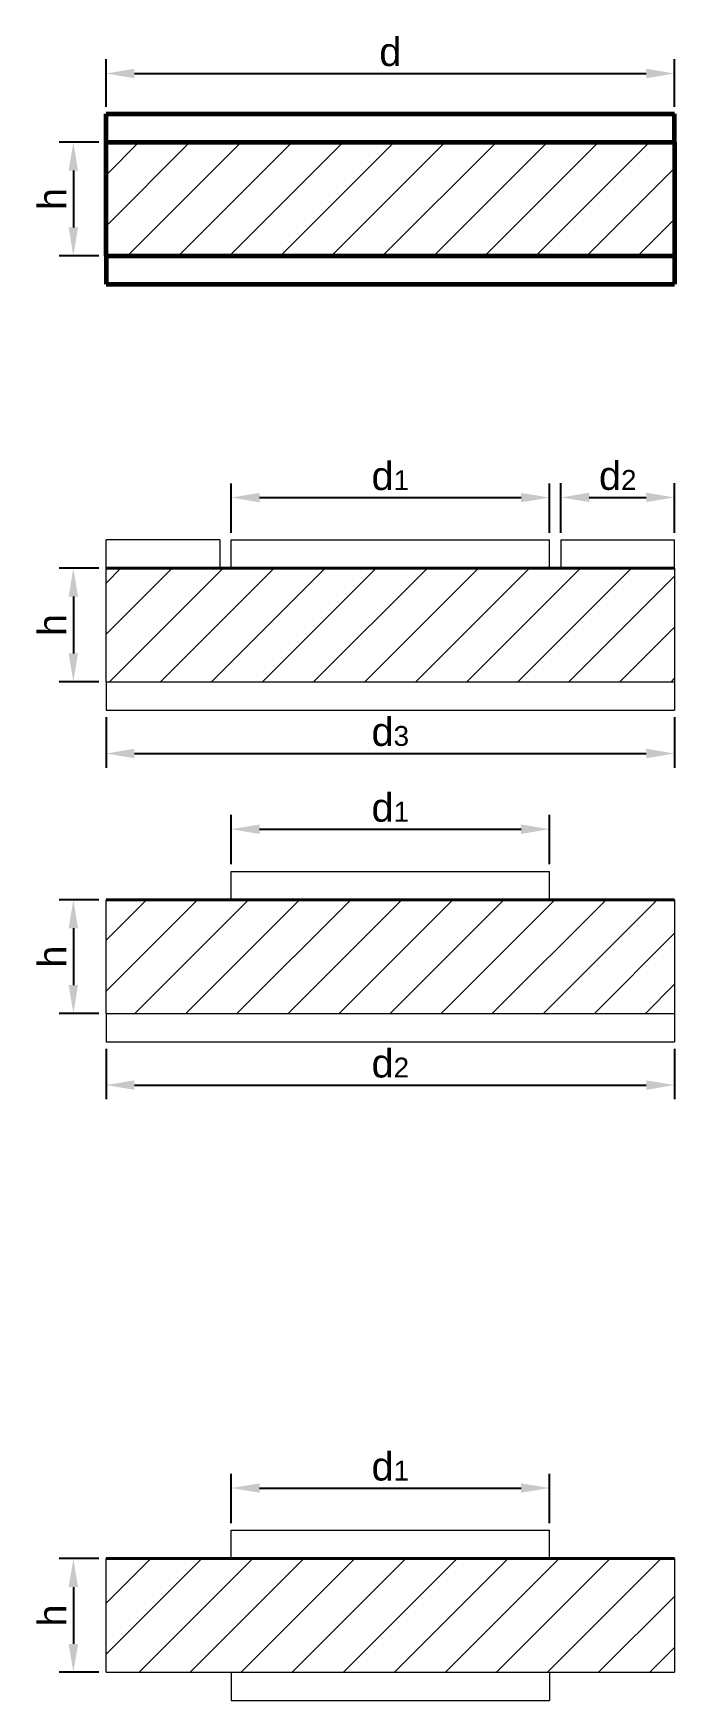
# Model space of a CAD drawing. Header units: millimetres. Extents: x 2444 to 2500, y 1813 to 1960.
import ezdxf

# ---------------------------------------------------------------- set-up
doc = ezdxf.new("R2010")
doc.units = ezdxf.units.MM
doc.layers.get('0').update_dxf_attribs({"lineweight": 30})
doc.styles.get("Standard").update_dxf_attribs({"font": 'arial.ttf'})
doc.dimstyles.new('ISO-25', dxfattribs={"dimtxt": 2.5, "dimasz": 2.5, "dimexe": 1.25, "dimexo": 0.625, "dimtad": 1, "dimtxsty": 'Standard', "dimcen": 2.5, "dimadec": 0, "dimazin": 0, "dimtfac": 1, "dimtmove": 0, "dimatfit": 3, "dimfxl": 1, "dimarcsym": 0})

# ---------------------------------------------------------------- blocks, each defined once
blk = doc.blocks.new('*D5')
at = {"color": 0, "lineweight": -2, "transparency": 16777216}
for p, q in [((2449.38, 1950), (2445.88, 1950)), ((2447.13, 1947.5), (2447.13, 1942.5)), ((2449.38, 1940), (2445.88, 1940))]:
    blk.add_line(p, q, dxfattribs=at)
at = {"color": 0, "lineweight": 9, "transparency": 16777216}
for points in [[(2446.71, 1947.5), (2447.54, 1947.5), (2447.13, 1950)], [(2446.71, 1942.5), (2447.54, 1942.5), (2447.13, 1940)]]:
    blk.add_solid(points, dxfattribs=at)
at = {"layer": 'Defpoints', "color": 0, "lineweight": 9, "transparency": 16777216}
for p in [(2450, 1950), (2447.13, 1940), (2450, 1940)]:
    blk.add_point(p, dxfattribs=at)
at = {"color": 0, "lineweight": 9, "transparency": 16777216, "insert": (2445.25, 1945), "char_height": 2.5, "attachment_point": 5, "rotation": 90}
blk.add_mtext('h', dxfattribs=at)
blk = doc.blocks.new('*D6')
at = {"color": 0, "lineweight": -2, "transparency": 16777216}
for p, q in [((2450, 1953.12), (2450, 1957.3)), ((2500, 1953.12), (2500, 1957.3)), ((2452.5, 1956.05), (2497.5, 1956.05))]:
    blk.add_line(p, q, dxfattribs=at)
at = {"color": 0, "lineweight": 9, "transparency": 16777216}
for points in [[(2452.5, 1956.47), (2452.5, 1955.63), (2450, 1956.05)], [(2497.5, 1956.47), (2497.5, 1955.63), (2500, 1956.05)]]:
    blk.add_solid(points, dxfattribs=at)
at = {"layer": 'Defpoints', "color": 0, "lineweight": 9, "transparency": 16777216}
for p in [(2500, 1956.05), (2450, 1952.5), (2500, 1952.5)]:
    blk.add_point(p, dxfattribs=at)
at = {"color": 0, "lineweight": 9, "transparency": 16777216, "insert": (2475, 1957.94), "char_height": 2.5, "attachment_point": 5}
blk.add_mtext('d', dxfattribs=at)
blk = doc.blocks.new('*D10')
at = {"color": 0, "lineweight": -2, "transparency": 16777216}
for p, q in [((2449.38, 1912.5), (2445.88, 1912.5)), ((2447.13, 1910), (2447.13, 1905)), ((2449.38, 1902.5), (2445.88, 1902.5))]:
    blk.add_line(p, q, dxfattribs=at)
at = {"color": 0, "lineweight": 9, "transparency": 16777216}
for points in [[(2446.71, 1910), (2447.54, 1910), (2447.13, 1912.5)], [(2446.71, 1905), (2447.54, 1905), (2447.13, 1902.5)]]:
    blk.add_solid(points, dxfattribs=at)
at = {"layer": 'Defpoints', "color": 0, "lineweight": 9, "transparency": 16777216}
for p in [(2450, 1912.5), (2447.13, 1902.5), (2450, 1902.5)]:
    blk.add_point(p, dxfattribs=at)
at = {"color": 0, "lineweight": 9, "transparency": 16777216, "insert": (2445.25, 1907.5), "char_height": 2.5, "attachment_point": 5, "rotation": 90}
blk.add_mtext('h', dxfattribs=at)
blk = doc.blocks.new('*D16')
at = {"color": 0, "lineweight": -2, "transparency": 16777216}
for p, q in [((2461, 1915.62), (2461, 1919.97)), ((2489, 1915.62), (2489, 1919.97)), ((2463.5, 1918.72), (2486.5, 1918.72))]:
    blk.add_line(p, q, dxfattribs=at)
at = {"color": 0, "lineweight": 9, "transparency": 16777216}
for points in [[(2463.5, 1919.13), (2463.5, 1918.3), (2461, 1918.72)], [(2486.5, 1919.13), (2486.5, 1918.3), (2489, 1918.72)]]:
    blk.add_solid(points, dxfattribs=at)
at = {"layer": 'Defpoints', "color": 0, "lineweight": 9, "transparency": 16777216}
for p in [(2489, 1918.72), (2461, 1915), (2489, 1915)]:
    blk.add_point(p, dxfattribs=at)
at = {"color": 0, "lineweight": 9, "transparency": 16777216, "insert": (2475, 1920.61), "char_height": 2.5, "attachment_point": 5}
blk.add_mtext('d{\\H0.7x;\\S^ 1;}', dxfattribs=at)
blk = doc.blocks.new('*D17')
at = {"color": 0, "lineweight": -2, "transparency": 16777216}
for p, q in [((2450, 1899.38), (2450, 1894.94)), ((2500, 1899.38), (2500, 1894.94)), ((2452.5, 1896.19), (2497.5, 1896.19))]:
    blk.add_line(p, q, dxfattribs=at)
at = {"color": 0, "lineweight": 9, "transparency": 16777216}
for points in [[(2452.5, 1896.61), (2452.5, 1895.77), (2450, 1896.19)], [(2497.5, 1896.61), (2497.5, 1895.77), (2500, 1896.19)]]:
    blk.add_solid(points, dxfattribs=at)
at = {"layer": 'Defpoints', "color": 0, "lineweight": 9, "transparency": 16777216}
for p in [(2450, 1900), (2500, 1900), (2500, 1896.19)]:
    blk.add_point(p, dxfattribs=at)
at = {"color": 0, "lineweight": 9, "transparency": 16777216, "insert": (2475, 1898.09), "char_height": 2.5, "attachment_point": 5}
blk.add_mtext('d{\\H0.7x;\\S^ 3;}', dxfattribs=at)
blk = doc.blocks.new('*D23')
at = {"color": 0, "lineweight": -2, "transparency": 16777216}
for p, q in [((2490, 1915.62), (2490, 1919.98)), ((2500, 1915.62), (2500, 1919.98)), ((2492.5, 1918.73), (2497.5, 1918.73))]:
    blk.add_line(p, q, dxfattribs=at)
at = {"color": 0, "lineweight": 9, "transparency": 16777216}
for points in [[(2492.5, 1919.15), (2492.5, 1918.32), (2490, 1918.73)], [(2497.5, 1919.15), (2497.5, 1918.32), (2500, 1918.73)]]:
    blk.add_solid(points, dxfattribs=at)
at = {"layer": 'Defpoints', "color": 0, "lineweight": 9, "transparency": 16777216}
for p in [(2500, 1918.73), (2490, 1915), (2500, 1915)]:
    blk.add_point(p, dxfattribs=at)
at = {"color": 0, "lineweight": 9, "transparency": 16777216, "insert": (2495, 1920.63), "char_height": 2.5, "attachment_point": 5}
blk.add_mtext('d{\\H0.7x;\\S^ 2;}', dxfattribs=at)
blk = doc.blocks.new('*D24')
at = {"color": 0, "lineweight": -2, "transparency": 16777216}
for p, q in [((2449.38, 1883.31), (2445.88, 1883.31)), ((2447.13, 1880.81), (2447.13, 1875.81)), ((2449.38, 1873.31), (2445.88, 1873.31))]:
    blk.add_line(p, q, dxfattribs=at)
at = {"color": 0, "lineweight": 9, "transparency": 16777216}
for points in [[(2446.71, 1880.81), (2447.54, 1880.81), (2447.13, 1883.31)], [(2446.71, 1875.81), (2447.54, 1875.81), (2447.13, 1873.31)]]:
    blk.add_solid(points, dxfattribs=at)
at = {"layer": 'Defpoints', "color": 0, "lineweight": 9, "transparency": 16777216}
for p in [(2450, 1883.31), (2447.13, 1873.31), (2450, 1873.31)]:
    blk.add_point(p, dxfattribs=at)
at = {"color": 0, "lineweight": 9, "transparency": 16777216, "insert": (2445.25, 1878.31), "char_height": 2.5, "attachment_point": 5, "rotation": 90}
blk.add_mtext('h', dxfattribs=at)
blk = doc.blocks.new('*D25')
at = {"color": 0, "lineweight": -2, "transparency": 16777216}
for p, q in [((2461, 1886.44), (2461, 1890.78)), ((2489, 1886.44), (2489, 1890.78)), ((2463.5, 1889.53), (2486.5, 1889.53))]:
    blk.add_line(p, q, dxfattribs=at)
at = {"color": 0, "lineweight": 9, "transparency": 16777216}
for points in [[(2463.5, 1889.94), (2463.5, 1889.11), (2461, 1889.53)], [(2486.5, 1889.94), (2486.5, 1889.11), (2489, 1889.53)]]:
    blk.add_solid(points, dxfattribs=at)
at = {"layer": 'Defpoints', "color": 0, "lineweight": 9, "transparency": 16777216}
for p in [(2489, 1889.53), (2461, 1885.81), (2489, 1885.81)]:
    blk.add_point(p, dxfattribs=at)
at = {"color": 0, "lineweight": 9, "transparency": 16777216, "insert": (2475, 1891.42), "char_height": 2.5, "attachment_point": 5}
blk.add_mtext('d{\\H0.7x;\\S^ 1;}', dxfattribs=at)
blk = doc.blocks.new('*D26')
at = {"color": 0, "lineweight": -2, "transparency": 16777216}
for p, q in [((2450, 1870.19), (2450, 1865.75)), ((2500, 1870.19), (2500, 1865.75)), ((2452.5, 1867), (2497.5, 1867))]:
    blk.add_line(p, q, dxfattribs=at)
at = {"color": 0, "lineweight": 9, "transparency": 16777216}
for points in [[(2452.5, 1867.42), (2452.5, 1866.58), (2450, 1867)], [(2497.5, 1867.42), (2497.5, 1866.58), (2500, 1867)]]:
    blk.add_solid(points, dxfattribs=at)
at = {"layer": 'Defpoints', "color": 0, "lineweight": 9, "transparency": 16777216}
for p in [(2450, 1870.81), (2500, 1870.81), (2500, 1867)]:
    blk.add_point(p, dxfattribs=at)
at = {"color": 0, "lineweight": 9, "transparency": 16777216, "insert": (2475, 1868.9), "char_height": 2.5, "attachment_point": 5}
blk.add_mtext('d{\\H0.7x;\\S^ 2;}', dxfattribs=at)
blk = doc.blocks.new('*D28')
at = {"color": 0, "lineweight": -2, "transparency": 16777216}
for p, q in [((2449.38, 1825.31), (2445.88, 1825.31)), ((2447.13, 1822.81), (2447.13, 1817.81)), ((2449.38, 1815.31), (2445.88, 1815.31))]:
    blk.add_line(p, q, dxfattribs=at)
at = {"color": 0, "lineweight": 9, "transparency": 16777216}
for points in [[(2446.71, 1822.81), (2447.54, 1822.81), (2447.13, 1825.31)], [(2446.71, 1817.81), (2447.54, 1817.81), (2447.13, 1815.31)]]:
    blk.add_solid(points, dxfattribs=at)
at = {"layer": 'Defpoints', "color": 0, "lineweight": 9, "transparency": 16777216}
for p in [(2450, 1825.31), (2447.13, 1815.31), (2450, 1815.31)]:
    blk.add_point(p, dxfattribs=at)
at = {"color": 0, "lineweight": 9, "transparency": 16777216, "insert": (2445.25, 1820.31), "char_height": 2.5, "attachment_point": 5, "rotation": 90}
blk.add_mtext('h', dxfattribs=at)
blk = doc.blocks.new('*D29')
at = {"color": 0, "lineweight": -2, "transparency": 16777216}
for p, q in [((2461, 1828.44), (2461, 1832.78)), ((2489, 1828.44), (2489, 1832.78)), ((2463.5, 1831.53), (2486.5, 1831.53))]:
    blk.add_line(p, q, dxfattribs=at)
at = {"color": 0, "lineweight": 9, "transparency": 16777216}
for points in [[(2463.5, 1831.94), (2463.5, 1831.11), (2461, 1831.53)], [(2486.5, 1831.94), (2486.5, 1831.11), (2489, 1831.53)]]:
    blk.add_solid(points, dxfattribs=at)
at = {"layer": 'Defpoints', "color": 0, "lineweight": 9, "transparency": 16777216}
for p in [(2489, 1831.53), (2461, 1827.81), (2489, 1827.81)]:
    blk.add_point(p, dxfattribs=at)
at = {"color": 0, "lineweight": 9, "transparency": 16777216, "insert": (2475, 1833.42), "char_height": 2.5, "attachment_point": 5}
blk.add_mtext('d{\\H0.7x;\\S^ 1;}', dxfattribs=at)

msp = doc.modelspace()

# ---------------------------------------------------------------- hatches: boundary and pattern name
at = {"lineweight": 9}
h = msp.add_hatch(dxfattribs=at)
h.set_pattern_fill('ANSI31', color=256)
h.paths.add_polyline_path([(2500, 1950), (2450, 1950), (2450, 1940), (2500, 1940)])
h.paths.add_polyline_path([(2500, 1912.5), (2450, 1912.5), (2450, 1902.5), (2500, 1902.5)])
h.paths.add_polyline_path([(2500, 1883.31), (2450, 1883.31), (2450, 1873.31), (2500, 1873.31)])
h = msp.add_hatch(dxfattribs=at)
h.set_pattern_fill('ANSI31', color=256)
h.paths.add_polyline_path([(2500, 1825.31), (2450, 1825.31), (2450, 1815.31), (2500, 1815.31)])

# ---------------------------------------------------------------- linework, layer by layer
at = {"lineweight": 60}
for p, q in [((2450, 1950), (2450, 1952.5)), ((2450, 1952.5), (2500, 1952.5)), ((2500, 1950), (2500, 1952.5)), ((2450, 1950), (2500, 1950)), ((2450, 1940), (2450, 1950)), ((2500, 1950), (2500, 1940)), ((2450, 1940), (2500, 1940)), ((2450, 1940), (2450, 1937.5)), ((2500, 1940), (2500, 1937.5)), ((2450, 1937.5), (2500, 1937.5))]:
    msp.add_line(p, q, dxfattribs=at)
at = {"lineweight": 9}
for p, q in [((2450, 1912.5), (2450, 1915)), ((2460, 1915), (2450, 1915)), ((2460, 1915), (2460, 1912.5)), ((2461, 1915), (2489, 1915)), ((2461, 1912.5), (2461, 1915)), ((2489, 1912.5), (2489, 1915)), ((2490, 1915), (2490, 1912.5)), ((2490, 1915), (2500, 1915)), ((2500, 1912.5), (2500, 1915)), ((2450, 1902.5), (2450, 1912.5)), ((2500, 1912.5), (2500, 1902.5)), ((2450, 1902.5), (2500, 1902.5)), ((2450, 1902.5), (2450, 1900)), ((2500, 1902.5), (2500, 1900)), ((2450, 1900), (2500, 1900)), ((2461, 1885.81), (2489, 1885.81)), ((2461, 1883.31), (2461, 1885.81)), ((2489, 1883.31), (2489, 1885.81)), ((2450, 1873.31), (2450, 1883.31)), ((2500, 1883.31), (2500, 1873.31)), ((2450, 1873.31), (2500, 1873.31)), ((2450, 1873.31), (2450, 1870.81)), ((2500, 1873.31), (2500, 1870.81)), ((2450, 1870.81), (2500, 1870.81)), ((2461, 1827.81), (2489, 1827.81)), ((2461, 1825.31), (2461, 1827.81)), ((2489, 1825.31), (2489, 1827.81)), ((2450, 1815.31), (2450, 1825.31)), ((2500, 1825.31), (2500, 1815.31)), ((2450, 1815.31), (2500, 1815.31)), ((2461, 1815.31), (2461, 1812.81)), ((2489, 1815.31), (2489, 1812.81)), ((2461, 1812.81), (2489, 1812.81))]:
    msp.add_line(p, q, dxfattribs=at)
at = {"lineweight": 40}
for p, q in [((2450, 1912.5), (2500, 1912.5)), ((2450, 1883.31), (2500, 1883.31)), ((2450, 1825.31), (2500, 1825.31))]:
    msp.add_line(p, q, dxfattribs=at)

# ---------------------------------------------------------------- dimensions: what is measured, and where the dimension line sits
at = {"lineweight": 9}
for base, p1, p2, text, picture, middle in [((2500, 1956.049), (2450, 1952.5), (2500, 1952.5), 'd', '*D6', (2475, 1957.945)), ((2489, 1918.718), (2461, 1915), (2489, 1915), 'd{\\H0.7x;\\S^ 1;}', '*D16', (2475, 1920.613)), ((2500, 1918.734), (2490, 1915), (2500, 1915), 'd{\\H0.7x;\\S^ 2;}', '*D23', (2495, 1920.629)), ((2500, 1896.19), (2450, 1900), (2500, 1900), 'd{\\H0.7x;\\S^ 3;}', '*D17', (2475, 1898.085)), ((2489, 1889.528), (2461, 1885.81), (2489, 1885.81), 'd{\\H0.7x;\\S^ 1;}', '*D25', (2475, 1891.423)), ((2500, 1867), (2450, 1870.81), (2500, 1870.81), 'd{\\H0.7x;\\S^ 2;}', '*D26', (2475, 1868.895)), ((2489, 1831.528), (2461, 1827.81), (2489, 1827.81), 'd{\\H0.7x;\\S^ 1;}', '*D29', (2475, 1833.423))]:
    dim = msp.add_linear_dim(base=base, p1=p1, p2=p2, text=text, dimstyle='ISO-25', dxfattribs=at)
    dim.commit()
    dim.dimension.update_dxf_attribs({"geometry": picture, "text_midpoint": middle})
for base, p1, p2, picture, middle in [((2447.128, 1940), (2450, 1950), (2450, 1940), '*D5', (2445.253, 1945)), ((2447.128, 1902.5), (2450, 1912.5), (2450, 1902.5), '*D10', (2445.253, 1907.5)), ((2447.128, 1873.31), (2450, 1883.31), (2450, 1873.31), '*D24', (2445.253, 1878.31)), ((2447.128, 1815.31), (2450, 1825.31), (2450, 1815.31), '*D28', (2445.253, 1820.31))]:
    dim = msp.add_linear_dim(base=base, p1=p1, p2=p2, angle=90, text='h', dimstyle='ISO-25', dxfattribs=at)
    dim.commit()
    dim.dimension.update_dxf_attribs({"geometry": picture, "text_midpoint": middle})

doc.saveas('drawing.dxf')
